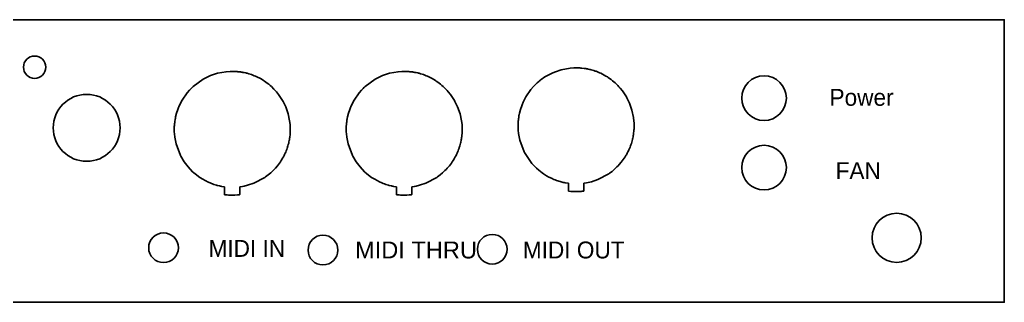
# Model space of a CAD drawing. Extents: x 0 to 272, y 0 to 38.
# Drawn here: x 139.9 to 272.3, y 0 to 38 of the extents above; entities that cross this region are included whole.
import ezdxf

# ---------------------------------------------------------------- set-up
doc = ezdxf.new("R2010")
doc.units = 0
doc.linetypes.add('BORDER', pattern=[0.875, 0.25, -0.125, 0.25, -0.125, 0, -0.125])
doc.layers.get('0').update_dxf_attribs({"linetype": 'CONTINUOUS'})
doc.layers.add('DXF_PI4_CASE_BACK_MODEL_LA', color=7, linetype='CONTINUOUS')
doc.styles.add('TEXT627', font='arial.ttf', dxfattribs={"height": 0.2})
doc.styles.add('TEXT630', font='txt', dxfattribs={"height": 0.2})
doc.styles.add('TEXT633', font='txt', dxfattribs={"height": 0.2})
doc.styles.add('TEXT645', font='txt', dxfattribs={"height": 0.2})
doc.styles.add('TEXT648', font='txt', dxfattribs={"height": 0.2})

msp = doc.modelspace()

# ---------------------------------------------------------------- linework, layer by layer
at = {"color": 18}
for points in [[(168.49, 31.05, 0), (168.18, 31.04, 0), (167.66, 31, 0), (166.49, 30.79, 0), (165.56, 30.48, 0), (164.57, 29.99, 0), (163.24, 29.02, 0), (163.19, 28.98, 0), (163.15, 28.94, 0), (163.13, 28.91, 0), (162.97, 28.76, 0)], [(176.29, 23.25, 0), (176.28, 23.63, 0), (176.26, 23.89, 0), (176.2, 24.39, 0), (176, 25.36, 0), (175.67, 26.28, 0), (175.32, 27.02, 0), (175.24, 27.15, 0), (174.99, 27.56, 0), (174.71, 27.95, 0), (174.41, 28.32, 0), (174.25, 28.5, 0), (174.08, 28.68, 0), (173.74, 29.01, 0), (173.56, 29.17, 0), (173.38, 29.32, 0), (173.19, 29.47, 0), (172.99, 29.61, 0), (172.8, 29.75, 0), (172.7, 29.81, 0), (172.49, 29.94, 0), (172.26, 30.08, 0), (171.8, 30.31, 0), (171.62, 30.39, 0), (171.44, 30.47, 0), (171.25, 30.54, 0), (171.16, 30.58, 0), (171.07, 30.61, 0), (170.88, 30.67, 0), (170.69, 30.73, 0), (170.49, 30.79, 0), (170.4, 30.81, 0), (170.3, 30.84, 0), (170.1, 30.88, 0), (170, 30.9, 0), (169.9, 30.92, 0), (169.8, 30.94, 0), (169.7, 30.95, 0), (169.6, 30.97, 0), (169.55, 30.98, 0), (169.25, 31.01, 0), (169.13, 31.02, 0), (169, 31.03, 0), (168.93, 31.04, 0), (168.9, 31.04, 0), (168.49, 31.05, 0)], [(191.6, 31.05, 0), (191.3, 31.04, 0), (190.78, 31, 0), (189.61, 30.79, 0), (188.68, 30.48, 0), (187.69, 29.99, 0), (186.36, 29.02, 0), (186.31, 28.98, 0), (186.27, 28.94, 0), (186.24, 28.91, 0), (186.09, 28.76, 0)], [(199.4, 23.25, 0), (199.4, 23.63, 0), (199.38, 23.89, 0), (199.32, 24.39, 0), (199.12, 25.36, 0), (198.79, 26.28, 0), (198.43, 27.02, 0), (198.36, 27.15, 0), (198.11, 27.56, 0), (197.83, 27.95, 0), (197.53, 28.32, 0), (197.37, 28.5, 0), (197.2, 28.68, 0), (196.86, 29.01, 0), (196.68, 29.17, 0), (196.5, 29.32, 0), (196.31, 29.47, 0), (196.11, 29.61, 0), (195.92, 29.75, 0), (195.82, 29.81, 0), (195.61, 29.94, 0), (195.38, 30.08, 0), (194.92, 30.31, 0), (194.74, 30.39, 0), (194.56, 30.47, 0), (194.37, 30.54, 0), (194.28, 30.58, 0), (194.19, 30.61, 0), (194, 30.67, 0), (193.81, 30.73, 0), (193.61, 30.79, 0), (193.52, 30.81, 0), (193.42, 30.84, 0), (193.22, 30.88, 0), (193.12, 30.9, 0), (193.02, 30.92, 0), (192.92, 30.94, 0), (192.82, 30.95, 0), (192.72, 30.97, 0), (192.67, 30.98, 0), (192.37, 31.01, 0), (192.24, 31.02, 0), (192.12, 31.03, 0), (192.05, 31.04, 0), (192.02, 31.04, 0), (191.6, 31.05, 0)], [(214.72, 31.53, 0), (214.41, 31.52, 0), (213.9, 31.48, 0), (212.72, 31.27, 0), (211.93, 31.01, 0), (211.57, 30.86, 0), (210.86, 30.51, 0), (210.8, 30.47, 0), (210.52, 30.3, 0), (210.35, 30.19, 0), (210.19, 30.08, 0), (210.03, 29.96, 0), (209.95, 29.9, 0), (209.87, 29.84, 0), (209.79, 29.78, 0), (209.72, 29.71, 0), (209.64, 29.65, 0), (209.6, 29.62, 0), (209.47, 29.5, 0), (209.43, 29.46, 0), (209.38, 29.42, 0), (209.36, 29.39, 0), (209.35, 29.38, 0), (209.2, 29.24, 0)], [(222.52, 23.73, 0), (222.51, 24.11, 0), (222.49, 24.37, 0), (222.44, 24.87, 0), (222.23, 25.84, 0), (221.91, 26.76, 0), (221.55, 27.5, 0), (221.48, 27.63, 0), (221.22, 28.04, 0), (220.94, 28.43, 0), (220.64, 28.8, 0), (220.48, 28.98, 0), (220.32, 29.16, 0), (219.98, 29.49, 0), (219.8, 29.65, 0), (219.61, 29.8, 0), (219.42, 29.95, 0), (219.23, 30.09, 0), (219.03, 30.23, 0), (218.93, 30.3, 0), (218.73, 30.42, 0), (218.49, 30.56, 0), (218.03, 30.79, 0), (217.85, 30.87, 0), (217.67, 30.95, 0), (217.49, 31.02, 0), (217.4, 31.06, 0), (217.3, 31.09, 0), (217.11, 31.15, 0), (216.92, 31.21, 0), (216.73, 31.27, 0), (216.63, 31.29, 0), (216.53, 31.32, 0), (216.34, 31.36, 0), (216.24, 31.38, 0), (216.14, 31.4, 0), (216.04, 31.42, 0), (215.94, 31.43, 0), (215.84, 31.45, 0), (215.79, 31.46, 0), (215.49, 31.49, 0), (215.36, 31.5, 0), (215.23, 31.51, 0), (215.17, 31.52, 0), (214.72, 31.53, 0)], [(209.2, 29.24, 0), (208.99, 29.02, 0), (208.65, 28.63, 0), (207.97, 27.65, 0), (207.6, 26.91, 0), (207.45, 26.54, 0), (207.2, 25.79, 0), (207.18, 25.73, 0), (207.1, 25.41, 0), (207.06, 25.21, 0), (207.04, 25.11, 0), (207.03, 25.02, 0), (207, 24.82, 0), (206.98, 24.72, 0), (206.97, 24.62, 0), (206.96, 24.52, 0), (206.96, 24.47, 0), (206.95, 24.42, 0), (206.95, 24.37, 0), (206.94, 24.32, 0), (206.94, 24.27, 0), (206.94, 24.25, 0), (206.93, 24.1, 0), (206.93, 24.07, 0), (206.93, 24.04, 0), (206.92, 23.98, 0), (206.92, 23.94, 0), (206.92, 23.93, 0), (206.92, 23.73, 0)], [(162.97, 28.76, 0), (162.75, 28.54, 0), (162.42, 28.15, 0), (161.74, 27.16, 0), (161.36, 26.43, 0), (161.21, 26.06, 0), (160.96, 25.31, 0), (160.95, 25.25, 0), (160.87, 24.93, 0), (160.83, 24.73, 0), (160.81, 24.63, 0), (160.79, 24.54, 0), (160.76, 24.34, 0), (160.75, 24.24, 0), (160.74, 24.14, 0), (160.73, 24.04, 0), (160.72, 23.99, 0), (160.72, 23.94, 0), (160.71, 23.89, 0), (160.71, 23.84, 0), (160.7, 23.79, 0), (160.7, 23.77, 0), (160.69, 23.62, 0), (160.69, 23.59, 0), (160.69, 23.56, 0), (160.69, 23.5, 0), (160.69, 23.46, 0), (160.69, 23.45, 0), (160.68, 23.25, 0)], [(186.09, 28.76, 0), (185.87, 28.54, 0), (185.54, 28.15, 0), (184.86, 27.16, 0), (184.48, 26.43, 0), (184.33, 26.06, 0), (184.08, 25.31, 0), (184.06, 25.25, 0), (183.99, 24.93, 0), (183.95, 24.73, 0), (183.93, 24.63, 0), (183.91, 24.54, 0), (183.88, 24.34, 0), (183.87, 24.24, 0), (183.86, 24.14, 0), (183.84, 24.04, 0), (183.84, 23.99, 0), (183.84, 23.94, 0), (183.83, 23.89, 0), (183.83, 23.84, 0), (183.82, 23.79, 0), (183.82, 23.77, 0), (183.81, 23.62, 0), (183.81, 23.59, 0), (183.81, 23.56, 0), (183.81, 23.5, 0), (183.81, 23.46, 0), (183.81, 23.45, 0), (183.8, 23.25, 0)], [(160.68, 23.25, 0), (160.69, 22.9, 0), (160.71, 22.67, 0), (160.75, 22.21, 0), (160.93, 21.32, 0), (161.51, 19.76, 0), (161.56, 19.66, 0), (162.02, 18.9, 0), (162.55, 18.2, 0), (163.15, 17.56, 0), (163.48, 17.27, 0), (163.65, 17.13, 0), (163.92, 16.93, 0), (164.1, 16.8, 0), (164.52, 16.54, 0), (164.84, 16.36, 0), (165, 16.28, 0), (165.16, 16.2, 0), (165.5, 16.05, 0), (165.67, 15.98, 0), (165.84, 15.92, 0), (166.01, 15.86, 0), (166.19, 15.8, 0), (166.36, 15.75, 0), (166.45, 15.72, 0), (166.5, 15.71, 0), (166.77, 15.65, 0), (166.88, 15.62, 0), (166.99, 15.6, 0), (167.05, 15.59, 0), (167.08, 15.58, 0), (167.45, 15.52, 0)], [(169.52, 15.52, 0), (169.86, 15.58, 0), (170.09, 15.62, 0), (170.54, 15.73, 0), (171.4, 16.02, 0), (172.87, 16.8, 0), (172.96, 16.87, 0), (173.32, 17.13, 0), (173.65, 17.41, 0), (173.97, 17.72, 0), (174.13, 17.87, 0), (174.28, 18.03, 0), (174.56, 18.37, 0), (174.7, 18.54, 0), (174.83, 18.72, 0), (174.95, 18.9, 0), (175.08, 19.08, 0), (175.19, 19.27, 0), (175.25, 19.37, 0), (175.35, 19.56, 0), (175.46, 19.76, 0), (175.52, 19.88, 0), (175.59, 20.04, 0), (175.67, 20.21, 0), (175.73, 20.38, 0), (175.8, 20.54, 0), (175.86, 20.71, 0), (175.89, 20.8, 0), (175.92, 20.89, 0), (175.97, 21.06, 0), (176.02, 21.24, 0), (176.07, 21.41, 0), (176.09, 21.5, 0), (176.11, 21.59, 0), (176.14, 21.77, 0), (176.16, 21.86, 0), (176.18, 21.96, 0), (176.19, 22.05, 0), (176.21, 22.14, 0), (176.22, 22.23, 0), (176.22, 22.28, 0), (176.23, 22.3, 0), (176.25, 22.49, 0), (176.25, 22.55, 0), (176.26, 22.61, 0), (176.26, 22.67, 0), (176.27, 22.72, 0), (176.27, 22.78, 0), (176.27, 22.84, 0), (176.28, 22.87, 0), (176.28, 22.88, 0), (176.29, 23.25, 0)], [(183.8, 23.25, 0), (183.81, 22.9, 0), (183.83, 22.67, 0), (183.87, 22.21, 0), (184.05, 21.32, 0), (184.63, 19.76, 0), (184.68, 19.66, 0), (185.13, 18.9, 0), (185.67, 18.2, 0), (186.27, 17.56, 0), (186.6, 17.27, 0), (186.77, 17.13, 0), (187.04, 16.93, 0), (187.22, 16.8, 0), (187.64, 16.54, 0), (187.96, 16.36, 0), (188.28, 16.2, 0), (188.61, 16.05, 0), (188.78, 15.98, 0), (188.96, 15.92, 0), (189.13, 15.86, 0), (189.31, 15.8, 0), (189.48, 15.75, 0), (189.57, 15.72, 0), (189.62, 15.71, 0), (189.89, 15.65, 0), (190, 15.62, 0), (190.11, 15.6, 0), (190.17, 15.59, 0), (190.2, 15.58, 0), (190.57, 15.52, 0)], [(192.64, 15.52, 0), (192.98, 15.58, 0), (193.21, 15.62, 0), (193.66, 15.73, 0), (194.52, 16.02, 0), (195.99, 16.8, 0), (196.08, 16.87, 0), (196.44, 17.13, 0), (196.77, 17.41, 0), (197.09, 17.72, 0), (197.25, 17.87, 0), (197.4, 18.03, 0), (197.68, 18.37, 0), (197.82, 18.54, 0), (197.95, 18.72, 0), (198.07, 18.9, 0), (198.2, 19.08, 0), (198.31, 19.27, 0), (198.37, 19.37, 0), (198.47, 19.56, 0), (198.58, 19.76, 0), (198.64, 19.88, 0), (198.71, 20.04, 0), (198.79, 20.21, 0), (198.85, 20.38, 0), (198.92, 20.54, 0), (198.98, 20.71, 0), (199.01, 20.8, 0), (199.04, 20.89, 0), (199.09, 21.06, 0), (199.14, 21.24, 0), (199.19, 21.41, 0), (199.21, 21.5, 0), (199.23, 21.59, 0), (199.26, 21.77, 0), (199.28, 21.86, 0), (199.3, 21.96, 0), (199.31, 22.05, 0), (199.33, 22.14, 0), (199.34, 22.23, 0), (199.34, 22.28, 0), (199.35, 22.3, 0), (199.37, 22.49, 0), (199.37, 22.55, 0), (199.38, 22.61, 0), (199.38, 22.67, 0), (199.39, 22.72, 0), (199.39, 22.78, 0), (199.39, 22.84, 0), (199.4, 22.87, 0), (199.4, 22.88, 0), (199.4, 23.25, 0)], [(206.92, 23.73, 0), (206.93, 23.38, 0), (206.94, 23.15, 0), (206.99, 22.69, 0), (207.16, 21.8, 0), (207.75, 20.24, 0), (207.8, 20.14, 0), (208.78, 18.68, 0), (209.39, 18.04, 0), (209.72, 17.75, 0), (210.15, 17.41, 0), (210.34, 17.28, 0), (210.76, 17.02, 0), (211.07, 16.84, 0), (211.4, 16.68, 0), (211.73, 16.53, 0), (211.9, 16.46, 0), (212.07, 16.4, 0), (212.25, 16.34, 0), (212.42, 16.28, 0), (212.6, 16.23, 0), (212.69, 16.2, 0), (212.73, 16.19, 0), (213, 16.13, 0), (213.12, 16.1, 0), (213.23, 16.08, 0), (213.29, 16.07, 0), (213.31, 16.06, 0), (213.69, 16, 0)], [(215.75, 16.01, 0), (216.1, 16.06, 0), (216.33, 16.1, 0), (216.77, 16.21, 0), (217.63, 16.5, 0), (219.1, 17.28, 0), (219.2, 17.35, 0), (219.55, 17.61, 0), (219.89, 17.89, 0), (220.21, 18.2, 0), (220.36, 18.35, 0), (220.51, 18.51, 0), (220.8, 18.85, 0), (220.93, 19.02, 0), (221.06, 19.2, 0), (221.19, 19.38, 0), (221.31, 19.56, 0), (221.43, 19.75, 0), (221.48, 19.85, 0), (221.59, 20.04, 0), (221.69, 20.24, 0), (221.75, 20.36, 0), (221.83, 20.52, 0), (221.9, 20.69, 0), (221.97, 20.86, 0), (222.03, 21.02, 0), (222.1, 21.19, 0), (222.12, 21.28, 0), (222.15, 21.37, 0), (222.21, 21.54, 0), (222.26, 21.72, 0), (222.3, 21.89, 0), (222.32, 21.98, 0), (222.34, 22.07, 0), (222.38, 22.25, 0), (222.4, 22.34, 0), (222.41, 22.44, 0), (222.43, 22.53, 0), (222.44, 22.62, 0), (222.45, 22.71, 0), (222.46, 22.76, 0), (222.46, 22.78, 0), (222.48, 22.97, 0), (222.49, 23.03, 0), (222.49, 23.09, 0), (222.5, 23.15, 0), (222.5, 23.2, 0), (222.51, 23.26, 0), (222.51, 23.32, 0), (222.51, 23.35, 0), (222.51, 23.36, 0), (222.52, 23.73, 0)], [(213.69, 16, 0), (213.69, 15.92, 0), (213.69, 15.84, 0), (213.69, 15.79, 0), (213.69, 15.74, 0), (213.69, 15.62, 0), (213.69, 15.56, 0), (213.69, 15.49, 0), (213.69, 15.43, 0), (213.69, 15.37, 0), (213.69, 15.31, 0), (213.69, 15.28, 0), (213.69, 15.26, 0), (213.69, 15.23, 0), (213.69, 15.15, 0), (213.69, 15.11, 0), (213.69, 15.07, 0), (213.69, 15.04, 0), (213.69, 15.01, 0), (213.69, 14.99, 0), (213.69, 14.98, 0), (213.69, 14.97, 0), (213.69, 14.96, 0), (213.69, 14.95, 0), (213.69, 14.95, 0)], [(215.75, 14.96, 0), (215.75, 15.04, 0), (215.75, 15.12, 0), (215.75, 15.17, 0), (215.75, 15.22, 0), (215.75, 15.34, 0), (215.75, 15.4, 0), (215.75, 15.46, 0), (215.75, 15.53, 0), (215.75, 15.59, 0), (215.75, 15.65, 0), (215.75, 15.68, 0), (215.75, 15.7, 0), (215.75, 15.72, 0), (215.75, 15.81, 0), (215.75, 15.85, 0), (215.75, 15.89, 0), (215.75, 15.92, 0), (215.75, 15.95, 0), (215.75, 15.97, 0), (215.75, 15.98, 0), (215.75, 15.99, 0), (215.75, 16, 0), (215.75, 16.01, 0), (215.75, 16.01, 0)], [(167.45, 15.52, 0), (167.45, 15.44, 0), (167.45, 15.36, 0), (167.45, 15.31, 0), (167.45, 15.26, 0), (167.45, 15.14, 0), (167.45, 15.08, 0), (167.45, 15.01, 0), (167.45, 14.95, 0), (167.45, 14.89, 0), (167.45, 14.83, 0), (167.45, 14.8, 0), (167.45, 14.78, 0), (167.45, 14.75, 0), (167.45, 14.67, 0), (167.45, 14.63, 0), (167.45, 14.59, 0), (167.45, 14.56, 0), (167.45, 14.53, 0), (167.45, 14.51, 0), (167.45, 14.5, 0), (167.45, 14.49, 0), (167.45, 14.48, 0), (167.45, 14.47, 0), (167.45, 14.47, 0)], [(169.52, 14.48, 0), (169.52, 14.56, 0), (169.52, 14.64, 0), (169.52, 14.69, 0), (169.52, 14.74, 0), (169.52, 14.86, 0), (169.52, 14.92, 0), (169.52, 14.98, 0), (169.52, 15.05, 0), (169.52, 15.11, 0), (169.52, 15.17, 0), (169.52, 15.2, 0), (169.52, 15.22, 0), (169.52, 15.24, 0), (169.52, 15.33, 0), (169.52, 15.37, 0), (169.52, 15.41, 0), (169.52, 15.44, 0), (169.52, 15.47, 0), (169.52, 15.49, 0), (169.52, 15.5, 0), (169.52, 15.51, 0), (169.52, 15.52, 0), (169.52, 15.52, 0), (169.52, 15.52, 0)], [(190.57, 15.52, 0), (190.57, 15.44, 0), (190.57, 15.36, 0), (190.57, 15.31, 0), (190.57, 15.26, 0), (190.57, 15.14, 0), (190.57, 15.08, 0), (190.57, 15.01, 0), (190.57, 14.95, 0), (190.57, 14.89, 0), (190.57, 14.83, 0), (190.57, 14.8, 0), (190.57, 14.78, 0), (190.57, 14.75, 0), (190.57, 14.67, 0), (190.57, 14.63, 0), (190.57, 14.59, 0), (190.57, 14.56, 0), (190.57, 14.53, 0), (190.57, 14.51, 0), (190.57, 14.5, 0), (190.57, 14.49, 0), (190.57, 14.48, 0), (190.57, 14.47, 0), (190.57, 14.47, 0)], [(192.64, 14.48, 0), (192.64, 14.56, 0), (192.64, 14.64, 0), (192.64, 14.69, 0), (192.64, 14.74, 0), (192.64, 14.86, 0), (192.64, 14.92, 0), (192.64, 14.98, 0), (192.64, 15.05, 0), (192.64, 15.11, 0), (192.64, 15.17, 0), (192.64, 15.2, 0), (192.64, 15.22, 0), (192.64, 15.24, 0), (192.64, 15.33, 0), (192.64, 15.37, 0), (192.64, 15.41, 0), (192.64, 15.44, 0), (192.64, 15.47, 0), (192.64, 15.49, 0), (192.64, 15.5, 0), (192.64, 15.51, 0), (192.64, 15.52, 0), (192.64, 15.52, 0), (192.64, 15.52, 0)], [(213.69, 14.95, 0), (214.03, 14.92, 0), (214.38, 14.89, 0), (214.51, 14.89, 0), (214.67, 14.88, 0), (214.72, 14.88, 0)], [(214.72, 14.88, 0), (215.06, 14.89, 0), (215.23, 14.9, 0), (215.41, 14.92, 0), (215.55, 14.93, 0), (215.7, 14.95, 0), (215.75, 14.96, 0)], [(167.45, 14.47, 0), (167.8, 14.44, 0), (167.96, 14.42, 0), (168.14, 14.41, 0), (168.28, 14.41, 0), (168.43, 14.4, 0), (168.49, 14.4, 0)], [(168.49, 14.4, 0), (168.83, 14.41, 0), (169.17, 14.44, 0), (169.47, 14.47, 0), (169.52, 14.48, 0)], [(190.57, 14.47, 0), (190.92, 14.44, 0), (191.1, 14.42, 0), (191.26, 14.41, 0), (191.4, 14.41, 0), (191.55, 14.4, 0), (191.6, 14.4, 0)], [(191.6, 14.4, 0), (191.95, 14.41, 0), (192.29, 14.44, 0), (192.43, 14.45, 0), (192.59, 14.47, 0), (192.64, 14.48, 0)]]:
    msp.add_polyline3d(points, dxfattribs=at)
at = {"layer": 'DXF_PI4_CASE_BACK_MODEL_LA', "color": 5}
msp.add_polyline3d([(0, 0, 0), (272.3, 0, 0), (272.3, 38, 0), (0, 38, 0), (0, 0, 0)], dxfattribs=at)
for centre, radius in [((141.9, 31.61), 1.5), ((240, 27.45), 3), ((148.9, 23.46), 4.5), ((240, 18.11), 3), ((257.83, 8.67), 3.3), ((159.24, 7.34), 2), ((180.68, 7.03), 2), ((203.45, 7.13), 2)]:
    msp.add_circle(centre, radius, dxfattribs=at)

# ---------------------------------------------------------------- texts
at = {"layer": 'DXF_PI4_CASE_BACK_MODEL_LA', "color": 18, "linetype": 'BORDER'}
for s, style, p in [('Power', 'TEXT645', (248.8, 26.42)), ('FAN', 'TEXT648', (249.62, 16.57)), ('MIDI IN', 'TEXT630', (165.29, 6.11)), ('MIDI THRU', 'TEXT627', (184.99, 5.9)), ('MIDI OUT', 'TEXT633', (207.56, 5.9))]:
    msp.add_text(s, height=2.273, dxfattribs=dict(at, style=style)).set_placement(p)

doc.saveas('drawing.dxf')
